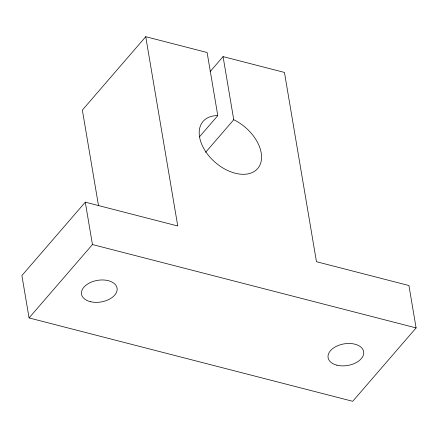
<?xml version="1.0" encoding="UTF-8"?>
<svg xmlns="http://www.w3.org/2000/svg" width="438" height="438" viewBox="0 0 438 438"><rect width="100%" height="100%" fill="white"/><g stroke="black" fill="none" stroke-linecap="round" stroke-linejoin="round"><path stroke-width="0.66" d="M145.739 36.699L177.751 225.986L85.284 202.164L21.9 275.557L29.067 317.933L352.716 401.301L416.1 327.909L408.933 285.532L316.46 261.71L284.448 72.429L223.068 56.617L233.744 119.733A36.069 23.094 40.8 0 1 258.371 167.677A36.069 23.094 40.8 0 1 207.875 154.669A36.069 23.094 40.8 0 1 217.79 115.627L207.114 52.511L145.739 36.699L82.355 110.091L98.534 205.745M210.125 71.608L223.068 56.617M29.067 317.933L92.451 244.541L85.284 202.164M199.487 136.815L217.79 115.627M205.625 152.293L233.744 119.733M92.451 244.541L416.1 327.909M336.822 365.166A18.035 10.955 -9.6 0 0 363.754 352.875A18.035 10.955 -9.6 0 0 337.057 345.998A18.035 10.955 -9.6 0 0 336.822 365.166M90.233 301.645A18.035 10.955 -9.6 0 0 117.165 289.359A18.035 10.955 -9.6 0 0 90.469 282.483A18.035 10.955 -9.6 0 0 90.233 301.645"/></g></svg>
